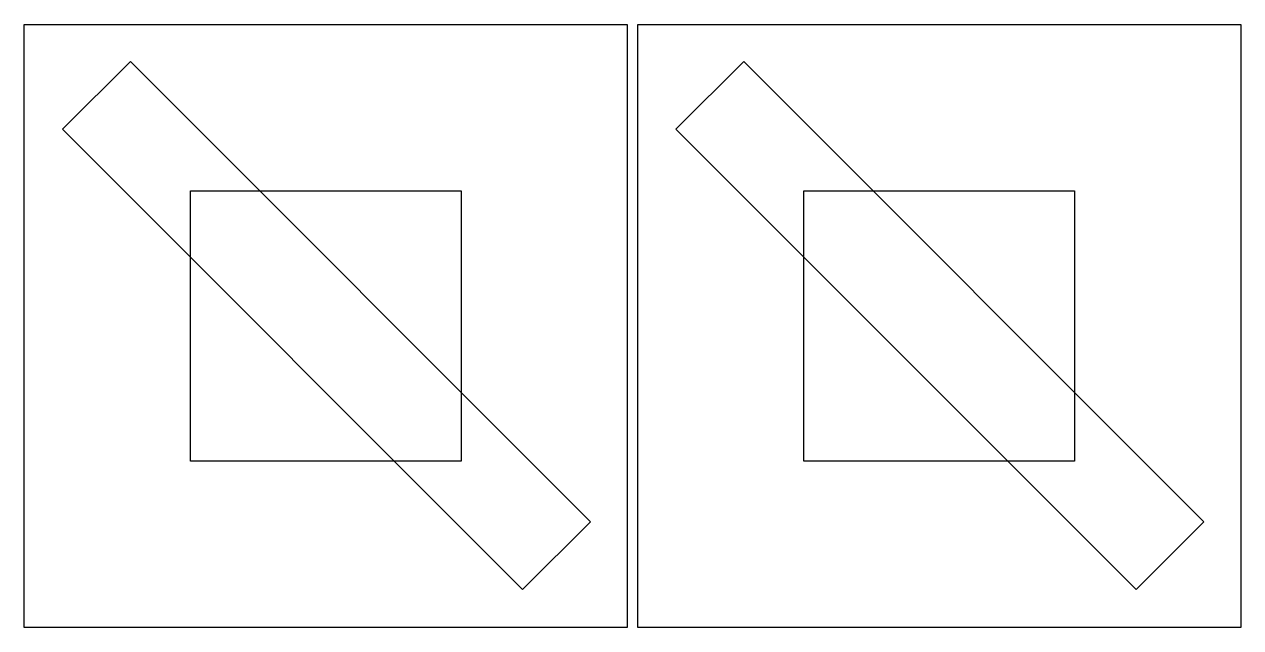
# Model space of a CAD drawing. Extents: x 5.1 to 55.5, y 4.9 to 29.8.
import ezdxf

# ---------------------------------------------------------------- set-up
doc = ezdxf.new("R2010")
doc.units = 0
doc.layers.add('laserTape', color=7, linetype='CONTINUOUS')

msp = doc.modelspace()

# ---------------------------------------------------------------- linework, layer by layer
at = {"layer": 'laserTape', "color": 2}
for p, q in [((5.106106, 4.859132), (5.106106, 29.833027)), ((5.106106, 29.833027), (30.080706, 29.833027)), ((30.080706, 29.833027), (30.080706, 4.859132)), ((30.511431, 4.859132), (30.511431, 29.833027)), ((30.511431, 29.833027), (55.486032, 29.833027)), ((55.486032, 29.833027), (55.486032, 4.859132)), ((6.689577, 25.49191), (9.498527, 28.300859)), ((9.498527, 28.300859), (28.554212, 9.245174)), ((9.498527, 28.300859), (9.498527, 28.300859)), ((32.094903, 25.49191), (34.903853, 28.300859)), ((34.903853, 28.300859), (53.959538, 9.245174)), ((34.903853, 28.300859), (34.903853, 28.300859)), ((25.745262, 6.436224), (6.689577, 25.49191)), ((51.150588, 6.436224), (32.094903, 25.49191)), ((11.991239, 11.744265), (11.991239, 22.947893)), ((11.991239, 22.947893), (23.195572, 22.947893)), ((23.195572, 22.947893), (23.195572, 11.744265)), ((37.396565, 11.744265), (37.396565, 22.947893)), ((37.396565, 22.947893), (48.600898, 22.947893)), ((48.600898, 22.947893), (48.600898, 11.744265)), ((23.195572, 11.744265), (11.991239, 11.744265)), ((23.195572, 11.744265), (23.195572, 11.744265)), ((48.600898, 11.744265), (37.396565, 11.744265)), ((48.600898, 11.744265), (48.600898, 11.744265)), ((28.554212, 9.245174), (25.745262, 6.436224)), ((53.959538, 9.245174), (51.150588, 6.436224)), ((30.080706, 4.859132), (5.106106, 4.859132)), ((30.080706, 4.859132), (30.080706, 4.859132)), ((55.486032, 4.859132), (30.511431, 4.859132)), ((55.486032, 4.859132), (55.486032, 4.859132))]:
    msp.add_line(p, q, dxfattribs=at)

doc.saveas('drawing.dxf')
